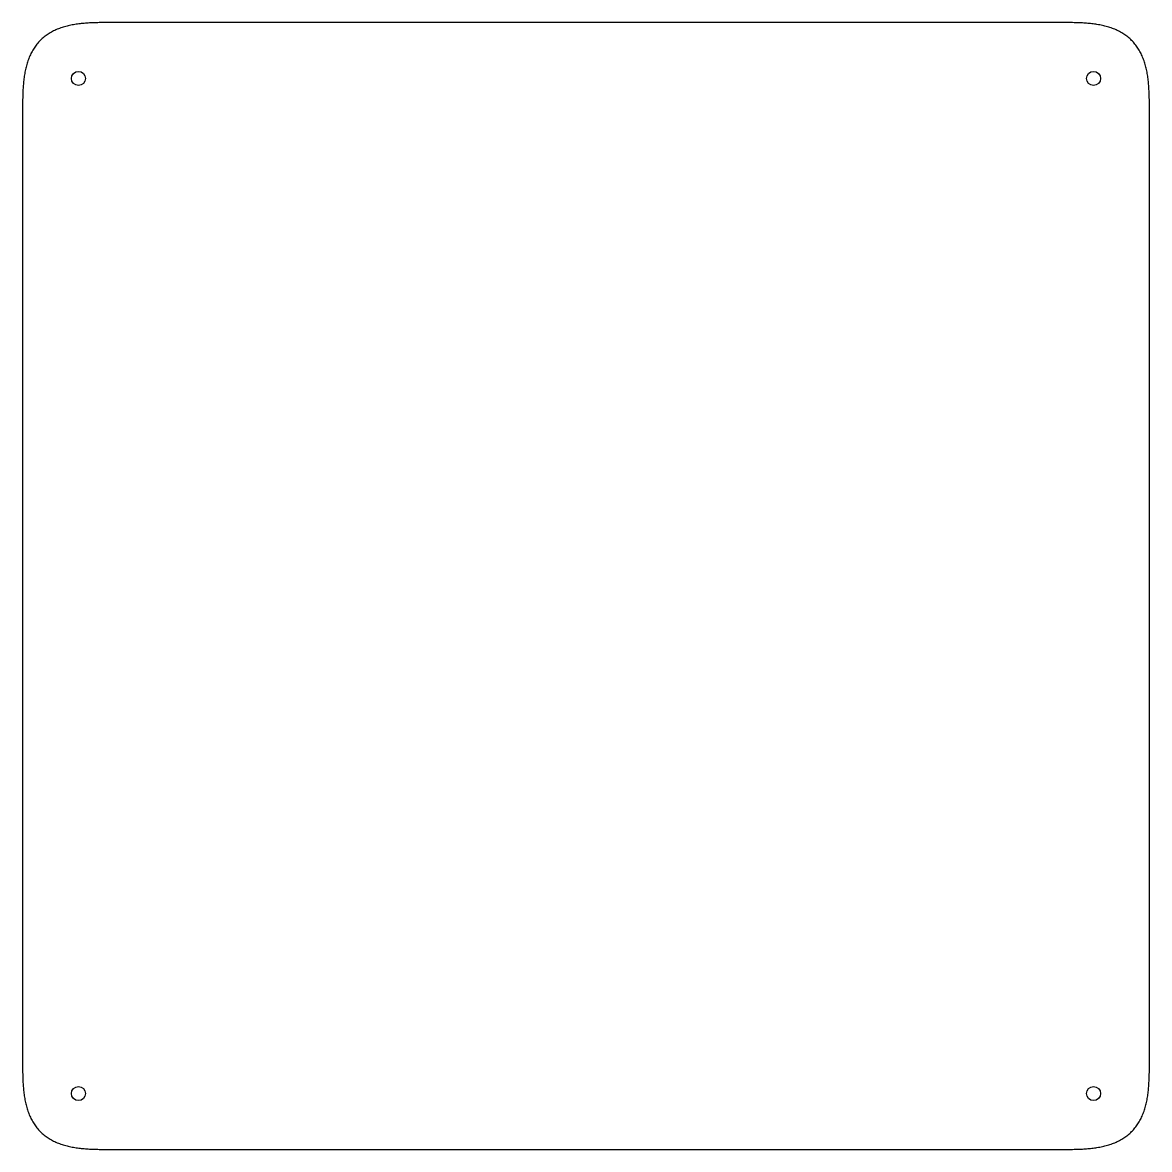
# Model space of a CAD drawing. Header units: millimetres. Extents: x -136 to 136, y -136 to 136.
import ezdxf

# ---------------------------------------------------------------- set-up
doc = ezdxf.new("R2010")
doc.units = ezdxf.units.MM
doc.layers.get('0').update_dxf_attribs({"linetype": 'CONTINUOUS'})

msp = doc.modelspace()

# ---------------------------------------------------------------- linework, layer by layer
for p, q in [((110.97, 136), (-111.03, 136)), ((-136.03, 111), (-136.03, -111)), ((135.97, -111), (135.97, 111)), ((-111.03, -136), (110.97, -136))]:
    msp.add_line(p, q)
for centre in [(-122.53, 122.5), (122.47, 122.5), (-122.53, -122.5), (122.47, -122.5)]:
    msp.add_circle(centre, 1.7)
for points in [[(-111.03, 136), (-117.28, 136), (-123.53, 136), (-136.03, 136), (-136.03, 123.5), (-136.03, 117.25), (-136.03, 111)], [(135.97, 111), (135.97, 117.25), (135.97, 123.5), (135.97, 136), (123.47, 136), (117.22, 136), (110.97, 136)], [(-136.03, -111), (-136.03, -117.25), (-136.03, -123.5), (-136.03, -136), (-123.53, -136), (-117.28, -136), (-111.03, -136)], [(110.97, -136), (117.22, -136), (123.47, -136), (135.97, -136), (135.97, -123.5), (135.97, -117.25), (135.97, -111)]]:
    msp.add_open_spline(points, degree=5)

doc.saveas('drawing.dxf')
